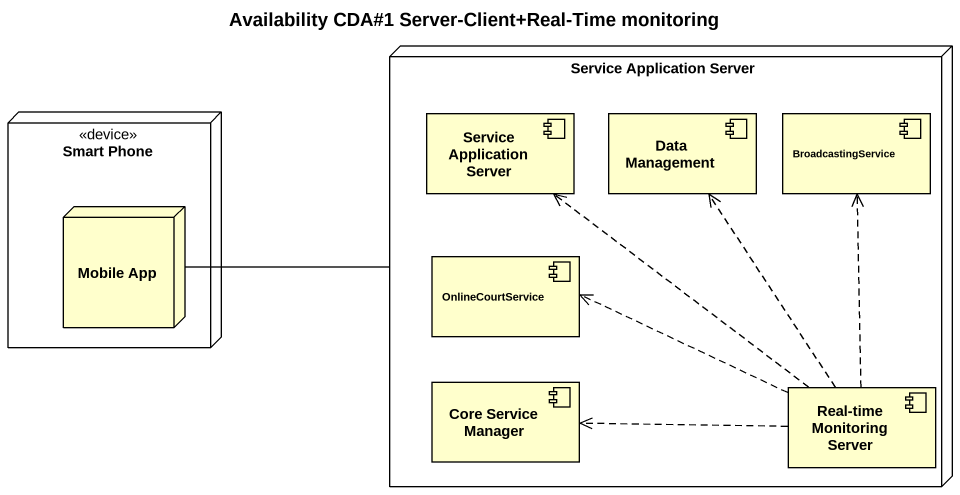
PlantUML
@startuml
title Availability CDA#1 Server-Client+Real-Time monitoring
node "Service Application Server" as Service_Application_Server {
  component "Service Application Server" as Service_Application_Server_2
  component "Data Management" as Data_Management
  component BroadcastingService
  component OnlineCourtService
  component "Core Service Manager" as Core_Service_Manager
  component "Real-time Monitoring Server" as Real_time_Monitoring_Server
}
node "Smart Phone" as Smart_Phone <<device>> {
  node "Mobile App" as Mobile_App
}
Mobile_App -right- Service_Application_Server
Real_time_Monitoring_Server .up.> Service_Application_Server_2
Real_time_Monitoring_Server .up.> Data_Management
Real_time_Monitoring_Server .up.> BroadcastingService
Real_time_Monitoring_Server .left.> OnlineCourtService
Real_time_Monitoring_Server .left.> Core_Service_Manager
@enduml
